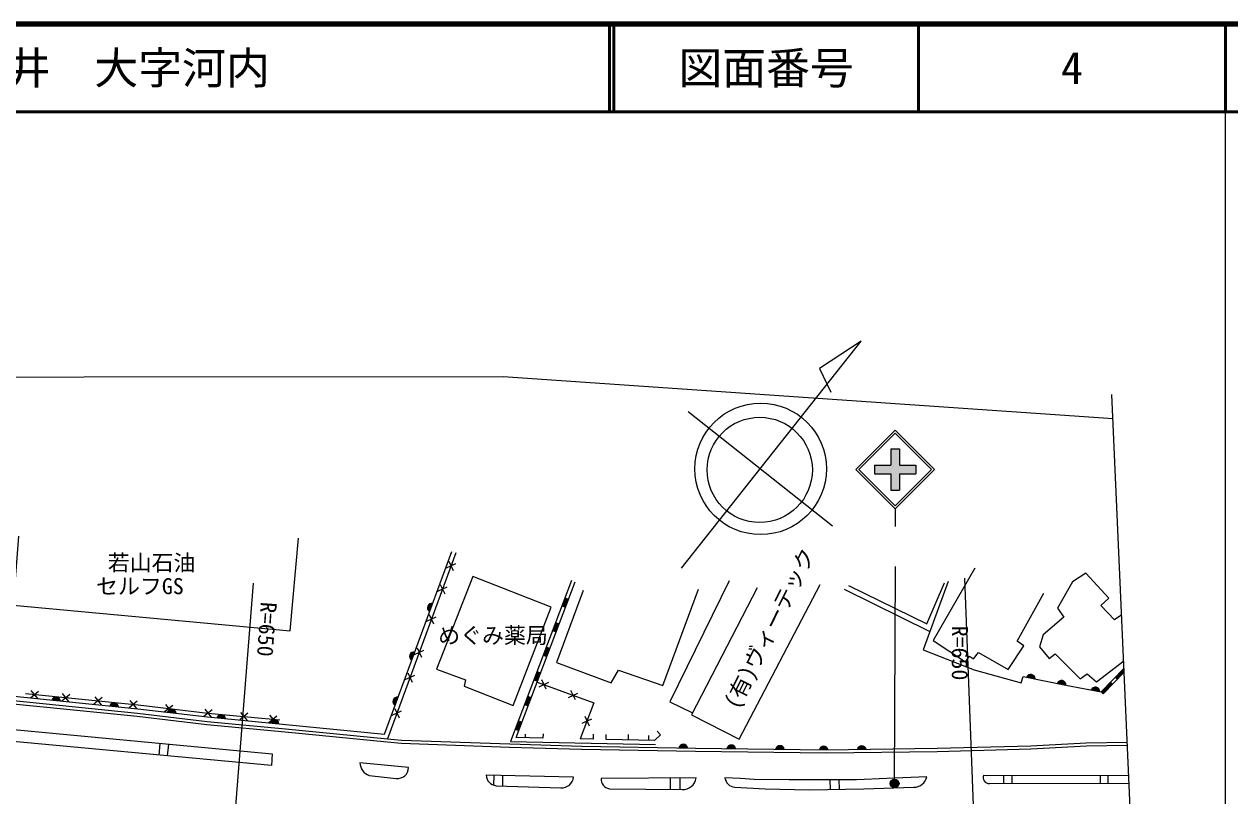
# Model space of a CAD drawing. Units: millimetres at full size, sheet at 1:1000; details may follow other scales. Extents: x 40000 to 680000, y 20000 to 380000.
# Drawn here: x 442020 to 579500, y 292004 to 380000 of the extents above; entities that cross this region are included whole.
import ezdxf
from ezdxf.enums import TextEntityAlignment as Align

# ---------------------------------------------------------------- set-up
doc = ezdxf.new("R2010")
doc.units = ezdxf.units.MM
doc.header["$LTSCALE"] = 1000
for name, color, linetype, lineweight in [('M-BGD', 7, 'Continuous', 25), ('M-BMK-OTRS', 5, 'Continuous', 25), ('M-BMK-SRVR', 3, 'Continuous', 25), ('M-STR-HTXT', 7, 'Continuous', 13), ('M-STR-STRC', 7, 'Continuous', 25), ('M-TTL', 2, 'Continuous', 140), ('M-TTL-BAND', 7, 'Continuous', 25), ('M-TTL-LINE', 7, 'Continuous', 50)]:
    doc.layers.add(name, color=color, linetype=linetype, lineweight=lineweight)
doc.layers.add('M-BMK-HTXT', color=7, linetype='Continuous')
doc.layers.add('M-TTL-TXT', color=7, linetype='Continuous')
doc.styles.add('ＭＳ ゴシック', font='')
doc.styles.get('ＭＳ ゴシック').set_extended_font_data('MS Gothic')

msp = doc.modelspace()

# ---------------------------------------------------------------- hatches: boundary and pattern name
at = {"layer": 'M-BGD'}
for points in [[(488589, 313945, 0.82183), (488246, 313016)], [(504100, 314445), (503674, 314591), (503320, 313655), (503746, 313509)], [(503038, 311638), (502612, 311784), (502258, 310848), (502684, 310702)], [(486547, 308402, 0.82183), (486205, 307472)], [(501550, 308977), (501196, 308041), (501622, 307895), (501976, 308830)], [(500914, 306023), (500488, 306169), (500134, 305233), (500560, 305087)], [(557292, 305352, 0.82183), (556320, 305547)], [(566435, 305534), (566666, 305312), (567451, 306127), (567432, 306568)], [(560814, 304646, 0.82183), (559843, 304841)], [(564673, 303899, 0.82183), (563700, 304087)], [(566104, 304729), (565874, 304951), (564831, 303868), (565061, 303646)], [(446149, 302829, 0.82183), (445164, 302929)], [(452791, 302155, 0.82183), (451806, 302255)], [(484652, 303257, 0.82183), (484310, 302327)], [(499852, 303216), (499426, 303362), (499072, 302426), (499498, 302280)], [(459351, 301421, 0.82183), (458367, 301537)], [(464981, 300807, 0.82183), (463994, 300901)], [(471080, 300226, 0.82183), (470094, 300320)], [(498790, 300408), (498365, 300555), (498011, 299619), (498436, 299473)], [(517668, 297467, 0.82183), (516677, 297484)], [(523147, 297389, 0.82183), (522156, 297403)], [(528685, 297314, 0.82183), (527694, 297327)], [(533691, 297252, 0.82183), (532700, 297255)], [(538028, 297314, 0.82183), (537038, 297300)]]:
    msp.add_hatch(color=256, dxfattribs=at).paths.add_polyline_path(points)
at = {"layer": 'M-STR-STRC'}
for points in [[(538978, 329719), (540839, 329719), (540839, 331579), (541839, 331578), (541839, 329719), (543698, 329719), (543698, 328719), (541838, 328719), (541838, 326858), (540838, 326859), (540838, 328719), (538978, 328719)], [(541774, 293416, 1), (540774, 293416, 0.41421), (541274, 292916, 0.41421)]]:
    msp.add_hatch(color=256, dxfattribs=at).paths.add_polyline_path(points)

# ---------------------------------------------------------------- linework, layer by layer
at = {"layer": 'M-BGD'}
for p, q in [((491244, 319708), (483436, 298508)), ((490165, 317996), (491251, 318498)), ((490459, 318781), (490957, 317701)), ((489182, 315328), (490268, 315829)), ((489476, 316112), (489974, 315033)), ((535531, 315578), (545293, 310749)), ((503320, 313655), (503746, 313509)), ((503674, 314591), (504100, 314445)), ((487923, 311911), (489009, 312412)), ((488218, 312696), (488716, 311616)), ((502258, 310848), (502684, 310702)), ((502612, 311784), (503038, 311638)), ((486525, 308115), (487611, 308616)), ((486819, 308900), (487318, 307820)), ((501196, 308041), (501622, 307895)), ((501550, 308977), (501976, 308830)), ((485477, 305268), (486563, 305770)), ((485771, 306053), (486270, 304974)), ((500134, 305233), (500560, 305087)), ((500488, 306169), (500914, 306023)), ((501540, 304162), (501037, 305248)), ((566666, 305312), (566435, 305534)), ((442744, 303197), (443666, 303949)), ((443578, 303108), (442821, 304035)), ((500755, 304456), (501834, 304955)), ((504872, 302940), (504370, 304025)), ((566104, 304729), (565874, 304951)), ((446302, 302837), (447223, 303588)), ((447135, 302747), (446379, 303674)), ((450901, 303208), (449979, 302456)), ((450067, 303297), (450824, 302370)), ((454905, 302802), (453984, 302050)), ((454072, 302891), (454828, 301964)), ((499426, 303362), (499852, 303216)), ((504087, 303233), (505166, 303733)), ((458972, 302328), (458039, 301591)), ((458140, 302430), (458882, 301492)), ((463447, 301804), (462514, 301067)), ((462615, 301906), (463357, 300968)), ((467538, 301424), (466621, 300666)), ((466704, 301508), (467466, 300586)), ((470850, 301108), (469933, 300351)), ((470016, 301193), (470778, 300271)), ((483978, 301199), (485064, 301700)), ((484272, 301984), (484771, 300904)), ((499072, 302426), (499498, 302280)), ((505950, 301094), (506438, 300009)), ((498365, 300555), (498790, 300408)), ((505648, 300312), (506739, 300802)), ((498011, 299619), (498436, 299473)), ((499155, 299053), (499146, 298629)), ((510912, 298988), (510899, 298378)), ((513216, 298892), (513204, 298328)), ((457509, 297989), (457386, 296658)), ((458378, 296566), (458503, 297895)), ((485839, 295233), (480307, 295775)), ((481375, 294330), (484456, 293992)), ((504662, 294151), (494711, 294356)), ((495560, 294339), (495531, 293231)), ((496567, 294318), (496567, 293140)), ((553692, 294337), (553690, 293405)), ((554630, 294329), (554628, 293403)), ((564699, 294345), (564697, 293381)), ((565568, 294346), (565566, 293379)), ((495829, 293164), (503210, 292921)), ((518633, 294055), (507816, 294000)), ((515697, 294040), (515685, 292755)), ((516793, 294046), (516781, 292745)), ((533901, 293840), (533922, 292734)), ((534926, 293844), (534947, 292753)), ((568015, 293374), (552077, 293409)), ((508748, 292819), (517033, 292743))]:
    msp.add_line(p, q, dxfattribs=at)
for points in [[(428938, 324683), (428257, 321520), (427303, 317466), (426891, 314912), (426395, 311167), (426064, 308488), (425597, 304637), (440488, 303403), (454986, 301933), (462938, 301001), (471867, 300151), (483101, 299043), (490775, 319881)], [(441388, 321620), (440772, 313749), (472361, 310836), (473323, 321374)], [(550412, 317986), (545679, 309722), (549338, 307280), (549822, 307931), (550284, 307627), (550852, 308341), (554228, 306418), (556005, 309128), (555248, 309653), (558298, 315122)], [(504419, 316562), (497479, 298214), (514023, 297861)], [(501183, 299063), (501173, 298586), (498126, 298651), (504840, 316403)], [(522408, 316520), (515630, 302734), (518213, 301465)], [(536004, 315998), (544953, 311616), (546960, 316290)], [(547389, 316438), (544516, 308640), (550362, 306379), (555685, 304884), (555922, 305627), (560814, 304646), (564831, 303868)], [(567163, 312664), (566355, 312076), (564799, 313715), (565703, 314566), (563075, 317385), (561540, 316419), (559846, 313399), (560551, 312380), (558205, 310369), (557774, 309002), (558877, 307668), (559571, 308203), (562432, 305333), (563220, 305921), (564292, 305008), (567395, 307413)], [(505745, 315422), (502719, 307225), (508943, 304892), (509806, 306349), (514864, 304601), (518921, 315581)], [(525616, 315725), (518100, 301248), (523552, 298464), (532801, 316104)], [(567432, 306568), (564831, 303868), (565061, 303646), (567451, 306127)], [(500521, 304985), (506974, 302617), (505410, 298495)], [(440410, 302556), (454894, 301088), (462849, 300156), (471785, 299305), (483402, 298159), (485037, 298000), (497379, 297573), (505584, 297327), (518577, 297101), (533458, 296899), (546141, 297078), (556801, 297370), (563136, 297707), (567820, 297786)], [(440442, 302905), (454932, 301435), (462886, 300504), (471819, 299653), (483436, 298508), (485060, 298349), (497390, 297923), (505593, 297677), (518582, 297451), (533458, 297249), (546134, 297428), (556787, 297720), (563124, 298057), (567804, 298136)], [(442164, 303675), (455034, 302370), (462985, 301439), (471182, 300658)], [(506920, 299037), (506907, 298463), (505410, 298495)], [(514199, 299374), (514565, 298969), (513900, 298313), (508376, 298432), (508388, 299005)], [(551398, 294356), (555030, 294326), (567972, 294351)], [(544947, 294187), (540373, 293969), (536914, 293851), (534211, 293841), (529249, 293823), (525241, 293887), (523688, 293978), (521918, 294069)], [(523050, 292994), (526512, 292816), (531521, 292689), (537748, 292807), (543463, 292994)]]:
    msp.add_lwpolyline(points, dxfattribs=at)
for points in [[(493185, 317028), (489026, 306458), (492332, 305232), (492184, 304527), (497797, 302298), (502109, 313517)], [(470210, 295468), (436617, 298586), (436759, 299943), (470296, 296785)]]:
    msp.add_lwpolyline(points, close=True, dxfattribs=at)
for centre, radius, start, end in [((488509, 313447), 505, 80.95232, 238.61051), ((486468, 307903), 505, 80.95232, 238.61051), ((556787, 305354), 505, 359.8317, 157.48989), ((560309, 304647), 505, 359.8317, 157.48989), ((564168, 303897), 505, 0.21413, 157.87232), ((445647, 302781), 505, 5.38078, 163.03897), ((452289, 302108), 505, 5.38078, 163.03897), ((484573, 302758), 505, 80.95232, 238.61051), ((458848, 301382), 505, 4.49106, 162.14925), ((464478, 300756), 505, 5.73169, 163.38988), ((470578, 300176), 505, 5.73169, 163.38988), ((517171, 297378), 505, 10.17659, 167.83478), ((522650, 297298), 505, 10.39297, 168.05116), ((528188, 297223), 505, 10.39297, 168.05116), ((533195, 297156), 505, 11.00165, 168.65984), ((537534, 297209), 505, 11.97826, 169.63645), ((481908, 295841), 1602, 182.3694, 250.58352), ((484592, 295232), 1247, 263.74229, 0.02702), ((495950, 294398), 1240, 181.9145, 264.40536), ((552079, 294127), 718, 161.41593, 269.87257), ((503307, 294279), 1361, 265.9139, 354.58857), ((508934, 293924), 1121, 176.13173, 260.44403), ((517137, 294247), 1508, 266.01671, 352.70605), ((523168, 294252), 1264, 188.33992, 264.65039), ((543473, 294501), 1507, 269.61968, 347.98122)]:
    msp.add_arc(centre, radius, start, end, dxfattribs=at)
at = {"layer": 'M-BMK-OTRS'}
msp.add_line((570517, 236719), (566054, 337768), dxfattribs=at)
at = {"layer": 'M-BMK-SRVR'}
for p, q in [((516961, 317950), (537471, 343840)), ((537471, 343840), (532720, 340751)), ((532720, 340751), (533986, 338030)), ((517735, 335836), (534195, 322796))]:
    msp.add_line(p, q, dxfattribs=at)
for centre, radius in [((525998, 329289), 7500), ((525893, 329171), 6000)]:
    msp.add_circle(centre, radius, dxfattribs=at)
at = {"layer": 'M-STR-HTXT'}
for p, q in [((465936, 287926), (468168, 316267)), ((550468, 285352), (549280, 316829))]:
    msp.add_line(p, q, dxfattribs=at)
msp.add_lwpolyline([(66559, 339465), (496640, 339834), (566174, 335046)], dxfattribs=at)
at = {"layer": 'M-STR-STRC'}
for p, q in [((536838, 329219), (541338, 333719)), ((537191, 329219), (541338, 333365)), ((545838, 329218), (541338, 333719)), ((545485, 329218), (541338, 333365)), ((540839, 331579), (541839, 331578)), ((540839, 331579), (540839, 329719)), ((541839, 331578), (541839, 329719)), ((536838, 329219), (541338, 324718)), ((537191, 329219), (541338, 325072)), ((538978, 329719), (538978, 328719)), ((538978, 329719), (540839, 329719)), ((538978, 328719), (540838, 328719)), ((540838, 328719), (540838, 326859)), ((541338, 325072), (545485, 329218)), ((541338, 324718), (545838, 329218)), ((541838, 328719), (543698, 328719)), ((541838, 328719), (541838, 326858)), ((541839, 329719), (543698, 329719)), ((543698, 329719), (543698, 328719)), ((540838, 326859), (541838, 326858)), ((541338, 324718), (541338, 322718)), ((541274, 293416), (541377, 318162))]:
    msp.add_line(p, q, dxfattribs=at)
msp.add_circle((541274, 293416), 500, dxfattribs=at)
at = {"layer": 'M-TTL'}
msp.add_line((680000, 380000), (40000, 380000), dxfattribs=at)
at = {"layer": 'M-TTL-BAND'}
msp.add_line((579000, 20000), (579000, 370000), dxfattribs=at)
at = {"layer": 'M-TTL-LINE'}
for p, q in [((508747, 380000), (508747, 370000)), ((509247, 380000), (509247, 370000)), ((543997, 380000), (543997, 370000)), ((579000, 380000), (579000, 370000)), ((40000, 370000), (680000, 370000))]:
    msp.add_line(p, q, dxfattribs=at)

# ---------------------------------------------------------------- texts
at = {"layer": 'M-BMK-HTXT', "style": 'ＭＳ ゴシック'}
for s, p in [('若山石油', (451559, 317120)), ('セルフGS', (450224, 314451)), ('めぐみ薬局', (489232, 308838))]:
    msp.add_text(s, height=1833, dxfattribs=at).set_placement(p, align=Align.BOTTOM_LEFT)
msp.add_text('(有)ヴィーテック', height=1833, rotation=63.591, dxfattribs=at).set_placement((523897, 301516), align=Align.BOTTOM_LEFT)
at = {"layer": 'M-STR-HTXT', "style": 'ＭＳ ゴシック'}
for rotation, p in [(265.914, (468468, 314207)), (270, (547253, 311411))]:
    msp.add_text('R=650', height=1833, rotation=rotation, dxfattribs=at).set_placement(p, align=Align.BOTTOM_LEFT)
at = {"layer": 'M-TTL-TXT', "style": 'ＭＳ ゴシック'}
msp.add_text('下松市大字西豊井\u3000大字河内', height=3666, dxfattribs=at).set_placement((405024, 375000), align=Align.MIDDLE_LEFT)
for s, p in [('図面番号', (526622, 375000)), ('4', (561497, 375000))]:
    msp.add_text(s, height=3666, dxfattribs=at).set_placement(p, align=Align.MIDDLE_CENTER)

doc.saveas('drawing.dxf')
